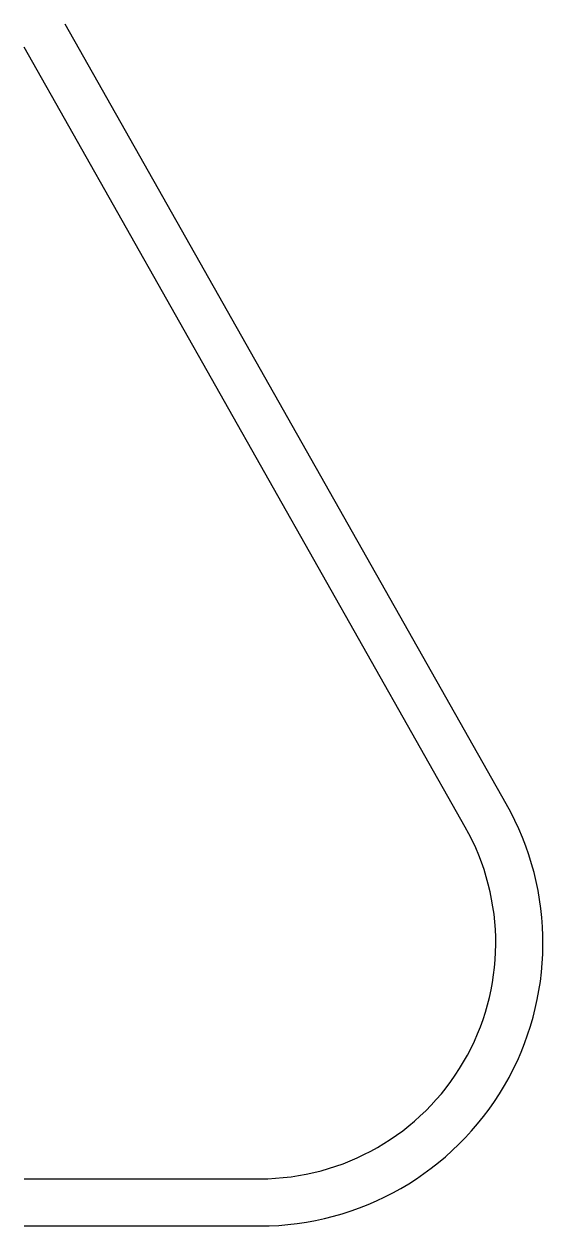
# Model space of a CAD drawing. Header units: millimetres. Extents: x 0 to 110, y -10 to 245.
import ezdxf

# ---------------------------------------------------------------- set-up
doc = ezdxf.new("R2010")
doc.units = ezdxf.units.MM

msp = doc.modelspace()

# ---------------------------------------------------------------- linework, layer by layer
for points in [[(0, -10), (50, -10, 0.57437), (102.23, 79.53), (8.7, 244.92)], [(0, 0), (50, 0, 0.57437), (93.52, 74.61), (0, 240)]]:
    msp.add_lwpolyline(points, format="xyb")

doc.saveas('drawing.dxf')
